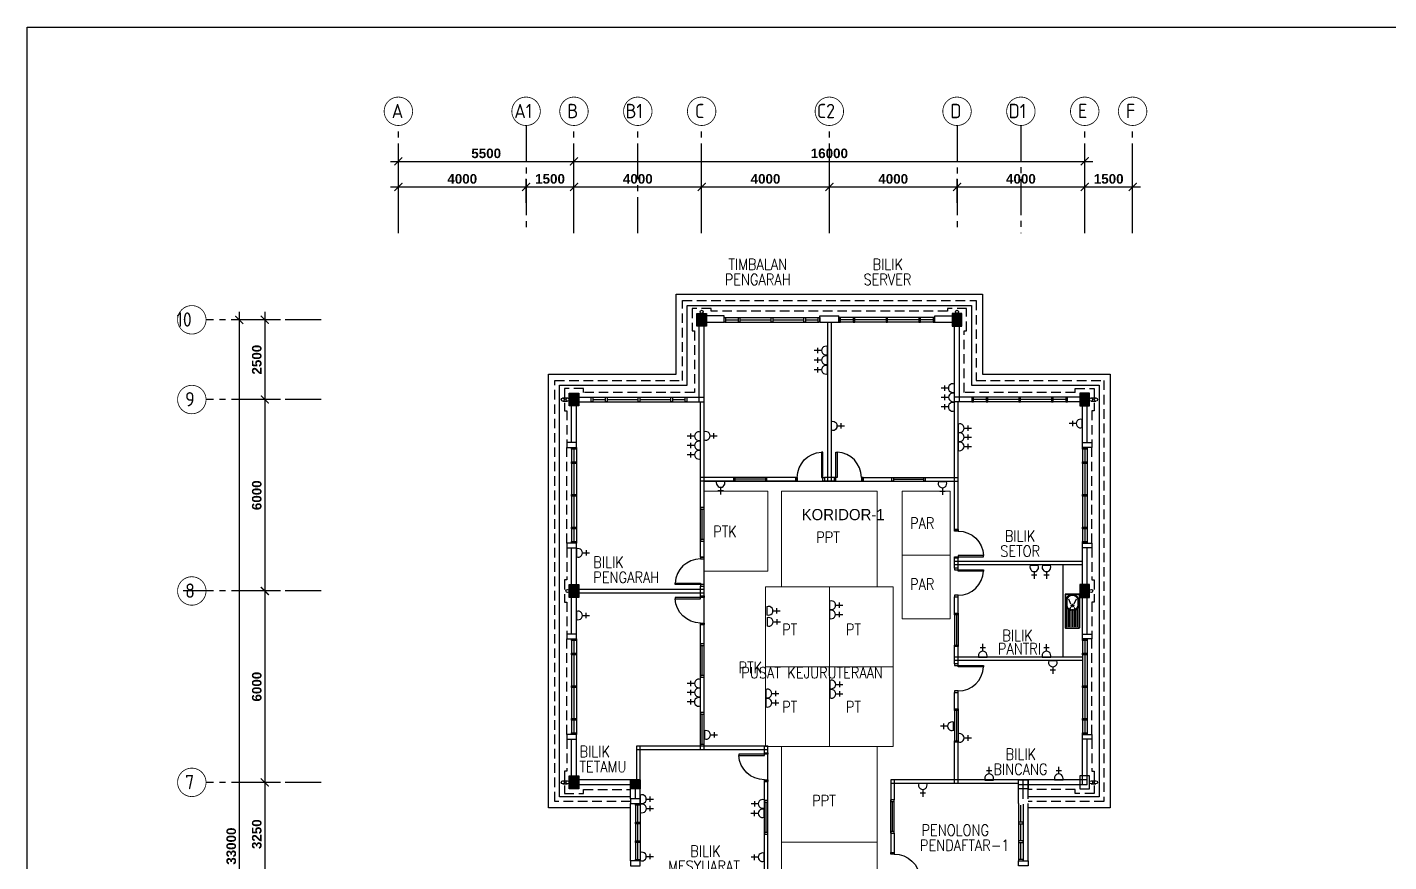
# Model space of a CAD drawing. Header units: inches. Extents: x -86408137 to 595769, y 1041006 to 3160331.
# Drawn here: x 118875 to 161526, y 1082643 to 1108805 of the extents above; entities that cross this region are included whole.
import ezdxf
from ezdxf.enums import TextEntityAlignment as Align

# ---------------------------------------------------------------- set-up
doc = ezdxf.new("R2010")
doc.units = ezdxf.units.IN
doc.header["$MEASUREMENT"] = 0
doc.linetypes.add('CENTER2', pattern=[1.125, 0.75, -0.125, 0.125, -0.125])
doc.linetypes.add('HIDDEN', pattern=[0.375, 0.25, -0.125])
for name, color, linetype, lineweight in [('1', 8, 'Continuous', 9), ('COLUMN', 8, 'Continuous', 30), ('t3', 8, 'Continuous', 25)]:
    doc.layers.add(name, color=color, linetype=linetype, lineweight=lineweight)
for name, color, linetype in [('DIM', 4, 'Continuous'), ('DOOR', 2, 'Continuous'), ('DOWNPIPE', 8, 'Continuous'), ('ELECT', 6, 'Continuous'), ('GRID', 8, 'CENTER2'), ('GRID-TEXT', 8, 'Continuous'), ('LW', 2, 'Continuous'), ('partition', 8, 'Continuous'), ('SAN', 8, 'Continuous'), ('SANITARY', 8, 'Continuous'), ('t.block', 4, 'Continuous'), ('ventilation', 4, 'Continuous'), ('WALL', 1, 'Continuous'), ('WIN', 9, 'Continuous')]:
    doc.layers.add(name, color=color, linetype=linetype)
doc.styles.add('LAILA', font='romans.shx', dxfattribs={"width": 0.85, "height": 350})
doc.styles.add('STYLE1', font='ISOCP.SHX')
doc.styles.add('style2', font='sanssb__.ttf', dxfattribs={"height": 1200})

# ---------------------------------------------------------------- blocks, each defined once
blk = doc.blocks.new('_ARCHTICK')
at = {"color": 0, "linetype": 'ByBlock', "const_width": 0.15}
blk.add_lwpolyline([(-0.5, -0.5), (0.5, 0.5)], dxfattribs=at)
blk = doc.blocks.new('dr16')
at = {"layer": 'DOOR', "color": 1}
blk.add_line((-2409712, -909071), (-2409602, -909071), dxfattribs=at)
for points in [[(-2409712, -909071), (-2409602, -909071), (-2409602, -909021), (-2409712, -909021)], [(-2410511, -909831), (-2409712, -909831), (-2409712, -909871), (-2410511, -909871)], [(-2409712, -909921), (-2409602, -909921), (-2409602, -909871), (-2409712, -909871)]]:
    blk.add_lwpolyline(points, close=True, dxfattribs=at)
at = {"layer": 'DOOR', "color": 9}
blk.add_arc((-2409712, -909871), 800, 90, 177.134, dxfattribs=at)
blk = doc.blocks.new('WIN')
at = {"layer": 'WIN', "color": 1}
for p, q in [((-2479668, -915155), (-2476718, -915155)), ((-2479643, -915230), (-2479243, -915230)), ((-2479193, -915230), (-2478218, -915230)), ((-2478168, -915230), (-2477193, -915230)), ((-2477143, -915230), (-2476743, -915230)), ((-2479668, -915305), (-2476718, -915305))]:
    blk.add_line(p, q, dxfattribs=at)
for points in [[(-2479693, -915305), (-2479643, -915305), (-2479643, -915155), (-2479693, -915155)], [(-2479243, -915305), (-2479193, -915305), (-2479193, -915155), (-2479243, -915155)], [(-2478218, -915305), (-2478168, -915305), (-2478168, -915155), (-2478218, -915155)], [(-2477193, -915305), (-2477143, -915305), (-2477143, -915155), (-2477193, -915155)], [(-2476743, -915305), (-2476693, -915305), (-2476693, -915155), (-2476743, -915155)]]:
    blk.add_lwpolyline(points, close=True, dxfattribs=at)
blk = doc.blocks.new('Kit-sink')
at = {"layer": 'SAN'}
for p, q in [((0, 0), (0, -427)), ((1052, 15), (15, 15)), ((1028, 2), (38, 2)), ((1067, -427), (1067, 0)), ((14, -24), (14, -404)), ((34, -168), (34, -260)), ((50, -184), (50, -244)), ((313, -266), (159, -331)), ((165, -100), (316, -174)), ((356, -18), (184, -18)), ((184, -410), (356, -410)), ((340, -34), (200, -34)), ((200, -394), (340, -394)), ((356, -18), (1024, -18)), ((356, -410), (1024, -410)), ((412, -263), (461, -307)), ((418, -171), (467, -137)), ((466, -66), (1024, -66)), ((466, -360), (1024, -360)), ((490, -184), (490, -244)), ((496, -116), (1024, -116)), ((496, -312), (1024, -312)), ((505, -164), (1024, -164)), ((505, -262), (1024, -262)), ((506, -168), (506, -260)), ((506, -214), (1024, -214)), ((1054, -404), (1054, -24)), ((15, -442), (1052, -442)), ((38, -428), (1028, -428))]:
    blk.add_line(p, q, dxfattribs=at)
for radius in [40, 23.9]:
    blk.add_circle((362, -214), radius, dxfattribs=at)
for centre, radius, start, end in [((15, 0), 15, 90, 180), ((38, -24), 25, 90, 180), ((1028, -24), 25, 0, 90), ((1052, 0), 15, 0, 90), ((38, -404), 25, 180, 270), ((184, -168), 150, 90, 180), ((184, -260), 150, 180, 270), ((200, -184), 150, 90, 180), ((200, -244), 150, 180, 270), ((340, -184), 150, 0, 90), ((340, -244), 150, 270, 0), ((356, -168), 150, 0, 90), ((356, -260), 150, 270, 0), ((1028, -404), 25, 270, 0), ((15, -427), 15, 180, 270), ((1052, -427), 15, 270, 0)]:
    blk.add_arc(centre, radius, start, end, dxfattribs=at)

msp = doc.modelspace()

# ---------------------------------------------------------------- hatches: boundary and pattern name
at = {"layer": 'COLUMN'}
msp.add_hatch(color=256, dxfattribs=at).paths.add_polyline_path([(137777, 1085208), (138077, 1085208), (138077, 1084933), (137777, 1084933)])

# ---------------------------------------------------------------- linework, layer by layer
at = {"layer": '1'}
for points in [[(142077, 1091758), (142077, 1094258), (140077, 1094258), (140077, 1091758)], [(142502, 1094258), (142502, 1091258), (145502, 1091258), (145502, 1094258)], [(146287, 1094258), (147787, 1094258), (147787, 1092258), (146287, 1092258)], [(147787, 1092258), (146287, 1092258), (146287, 1090258), (147787, 1090258)], [(144002, 1088758), (144002, 1091258), (142002, 1091258), (142002, 1088758)], [(146002, 1088758), (146002, 1091258), (144002, 1091258), (144002, 1088758)], [(144002, 1086258), (144002, 1088758), (142002, 1088758), (142002, 1086258)], [(146002, 1086258), (146002, 1088758), (144002, 1088758), (144002, 1086258)], [(142502, 1086258), (142502, 1083258), (145502, 1083258), (145502, 1086258)], [(142502, 1083258), (142502, 1080258), (145502, 1080258), (145502, 1083258)]]:
    msp.add_lwpolyline(points, close=True, dxfattribs=at)
at = {"layer": 'COLUMN'}
for points in [[(139852, 1099833), (140152, 1099833), (140152, 1099433), (139852, 1099433)], [(148152, 1099833), (147852, 1099833), (147852, 1099433), (148152, 1099433)], [(135852, 1097333), (136152, 1097333), (136152, 1096933), (135852, 1096933)], [(152152, 1097333), (151852, 1097333), (151852, 1096933), (152152, 1096933)], [(135852, 1091333), (136152, 1091333), (136152, 1090933), (135852, 1090933)], [(152152, 1091333), (151852, 1091333), (151852, 1090933), (152152, 1090933)], [(135852, 1085333), (136152, 1085333), (136152, 1084933), (135852, 1084933)], [(137777, 1085208), (138077, 1085208), (138077, 1084933), (137777, 1084933)], [(149927, 1085208), (150227, 1085208), (150227, 1084933), (149927, 1084933)], [(152152, 1085333), (151852, 1085333), (151852, 1084933), (152152, 1084933)]]:
    msp.add_lwpolyline(points, close=True, dxfattribs=at)
for points in [[(139852, 1099833), (140152, 1099833), (139852, 1099433), (140152, 1099433)], [(148152, 1099833), (147852, 1099833), (148152, 1099433), (147852, 1099433)], [(135852, 1097333), (136152, 1097333), (135852, 1096933), (136152, 1096933)], [(152152, 1097333), (151852, 1097333), (152152, 1096933), (151852, 1096933)], [(135852, 1091333), (136152, 1091333), (135852, 1090933), (136152, 1090933)], [(152152, 1091333), (151852, 1091333), (152152, 1090933), (151852, 1090933)], [(135852, 1085333), (136152, 1085333), (135852, 1084933), (136152, 1084933)]]:
    msp.add_solid(points, dxfattribs=at)
at = {"layer": 'DIM'}
for p, q in [((130502, 1104104), (130502, 1104849)), ((136002, 1104104), (136002, 1104849)), ((136002, 1104104), (136002, 1104849)), ((152002, 1104104), (152002, 1104849)), ((130252, 1104599), (136252, 1104599)), ((135752, 1104599), (152252, 1104599)), ((130252, 1103799), (134752, 1103799)), ((130502, 1103304), (130502, 1104049)), ((134252, 1103799), (136252, 1103799)), ((134502, 1103304), (134502, 1104049)), ((134502, 1103304), (134502, 1104049)), ((135752, 1103799), (140252, 1103799)), ((136002, 1103304), (136002, 1104049)), ((136002, 1103304), (136002, 1104049)), ((139752, 1103799), (144252, 1103799)), ((140002, 1103304), (140002, 1104049)), ((140002, 1103304), (140002, 1104049)), ((143752, 1103799), (148252, 1103799)), ((144002, 1103304), (144002, 1104049)), ((144002, 1103304), (144002, 1104049)), ((147752, 1103799), (152252, 1103799)), ((148002, 1103304), (148002, 1104049)), ((148002, 1103304), (148002, 1104049)), ((151752, 1103799), (153752, 1103799)), ((152002, 1103304), (152002, 1104049)), ((152002, 1103304), (152002, 1104049)), ((153502, 1103304), (153502, 1104049)), ((126012, 1099633), (125267, 1099633)), ((125517, 1099883), (125517, 1066383)), ((126812, 1099633), (126067, 1099633)), ((126317, 1099883), (126317, 1096883)), ((126812, 1097133), (126067, 1097133)), ((126812, 1097133), (126067, 1097133)), ((126317, 1097383), (126317, 1090883)), ((126812, 1091133), (126067, 1091133)), ((126812, 1091133), (126067, 1091133)), ((126317, 1091383), (126317, 1084883)), ((126812, 1085133), (126067, 1085133)), ((126812, 1085133), (126067, 1085133)), ((126317, 1085383), (126317, 1081633))]:
    msp.add_line(p, q, dxfattribs=at)
at = {"layer": 'DOWNPIPE'}
for p, q in [((135652, 1097183), (135802, 1097183)), ((135652, 1097083), (135802, 1097083)), ((152202, 1097183), (152352, 1097183)), ((152202, 1097083), (152352, 1097083)), ((135652, 1085183), (135802, 1085183)), ((135652, 1085083), (135802, 1085083)), ((152202, 1085183), (152352, 1085183)), ((152202, 1085083), (152352, 1085083))]:
    msp.add_line(p, q, dxfattribs=at)
for centre in [(140002, 1099883), (148002, 1099883), (135652, 1097133), (135802, 1097133), (152202, 1097133), (152352, 1097133), (135802, 1091133), (152202, 1091133), (135652, 1085133), (135802, 1085133), (152202, 1085133), (152352, 1085133)]:
    msp.add_circle(centre, 50, dxfattribs=at)
at = {"layer": 'ELECT', "color": 6}
for p, q in [((143642, 1098585), (143642, 1098754)), ((143945, 1098533), (143945, 1098806)), ((143755, 1098669), (143530, 1098669)), ((143755, 1098364), (143530, 1098364)), ((143643, 1098280), (143643, 1098448)), ((143945, 1098228), (143945, 1098500)), ((143755, 1098067), (143530, 1098067)), ((143643, 1097983), (143643, 1098152)), ((143945, 1097931), (143945, 1098204)), ((147730, 1097493), (147505, 1097493)), ((147618, 1097409), (147618, 1097577)), ((147920, 1097357), (147920, 1097629)), ((147733, 1097202), (147508, 1097202)), ((147618, 1096820), (147618, 1096989)), ((147620, 1097118), (147620, 1097287)), ((147920, 1096768), (147920, 1097041)), ((147923, 1097066), (147923, 1097339)), ((147730, 1096904), (147505, 1096904)), ((139967, 1095851), (139967, 1096123)), ((140074, 1096130), (140074, 1095857)), ((144060, 1096442), (144060, 1096169)), ((144250, 1096305), (144475, 1096305)), ((144363, 1096390), (144363, 1096221)), ((148037, 1096373), (148037, 1096101)), ((148227, 1096237), (148452, 1096237)), ((148339, 1096321), (148339, 1096153)), ((151736, 1096381), (151511, 1096381)), ((151624, 1096297), (151624, 1096466)), ((151926, 1096245), (151926, 1096518)), ((139777, 1095987), (139552, 1095987)), ((139665, 1095903), (139665, 1096071)), ((139665, 1095607), (139665, 1095776)), ((139967, 1095555), (139967, 1095828)), ((140264, 1095993), (140489, 1095993)), ((140377, 1096078), (140377, 1095909)), ((148036, 1096091), (148036, 1095819)), ((148036, 1095802), (148036, 1095530)), ((148225, 1095955), (148450, 1095955)), ((148338, 1096039), (148338, 1095871)), ((148338, 1095750), (148338, 1095582)), ((139776, 1095402), (139551, 1095402)), ((139777, 1095691), (139552, 1095691)), ((139664, 1095317), (139664, 1095486)), ((139966, 1095265), (139966, 1095538)), ((148226, 1095666), (148451, 1095666)), ((140733, 1094572), (140461, 1094572)), ((147682, 1094557), (147409, 1094557)), ((140681, 1094270), (140513, 1094270)), ((140597, 1094382), (140597, 1094157)), ((147630, 1094255), (147461, 1094255)), ((147545, 1094368), (147545, 1094143)), ((136078, 1092462), (136078, 1092189)), ((136267, 1092326), (136492, 1092326)), ((136380, 1092410), (136380, 1092241)), ((150558, 1091929), (150286, 1091929)), ((150940, 1091929), (150667, 1091929)), ((150506, 1091627), (150338, 1091627)), ((150422, 1091739), (150422, 1091514)), ((150888, 1091627), (150719, 1091627)), ((150803, 1091739), (150803, 1091514)), ((142045, 1090649), (142045, 1090376)), ((142348, 1090597), (142348, 1090428)), ((144010, 1090822), (144010, 1090549)), ((144200, 1090686), (144425, 1090686)), ((144312, 1090770), (144312, 1090601)), ((136076, 1090502), (136076, 1090229)), ((136266, 1090366), (136491, 1090366)), ((136378, 1090450), (136378, 1090281)), ((142053, 1090299), (142053, 1090026)), ((142235, 1090512), (142460, 1090512)), ((142242, 1090163), (142467, 1090163)), ((142355, 1090247), (142355, 1090078)), ((144005, 1090533), (144005, 1090261)), ((144195, 1090397), (144420, 1090397)), ((144307, 1090481), (144307, 1090313)), ((148724, 1089360), (148892, 1089360)), ((148808, 1089248), (148808, 1089473)), ((150718, 1089358), (150887, 1089358)), ((150802, 1089245), (150802, 1089470)), ((148672, 1089058), (148944, 1089058)), ((150666, 1089056), (150939, 1089056)), ((151140, 1088947), (150867, 1088947)), ((151088, 1088645), (150919, 1088645)), ((151003, 1088758), (151003, 1088533)), ((139778, 1088234), (139553, 1088234)), ((139665, 1088150), (139665, 1088319)), ((139665, 1087869), (139665, 1088038)), ((139968, 1088098), (139968, 1088371)), ((139968, 1087817), (139968, 1088090)), ((142008, 1088055), (142008, 1087782)), ((144012, 1088342), (144012, 1088069)), ((144012, 1088041), (144012, 1087768)), ((144202, 1088205), (144427, 1088205)), ((144315, 1088290), (144315, 1088121)), ((139775, 1087656), (139550, 1087656)), ((139778, 1087953), (139553, 1087953)), ((139662, 1087572), (139662, 1087741)), ((139965, 1087520), (139965, 1087793)), ((142009, 1087767), (142009, 1087494)), ((142198, 1087918), (142423, 1087918)), ((142199, 1087630), (142424, 1087630)), ((142311, 1088003), (142311, 1087834)), ((142312, 1087715), (142312, 1087546)), ((144202, 1087905), (144427, 1087905)), ((144315, 1087989), (144315, 1087820)), ((140087, 1086756), (140087, 1086483)), ((147705, 1086890), (147480, 1086890)), ((147592, 1086805), (147592, 1086974)), ((147895, 1086753), (147895, 1087026)), ((140277, 1086620), (140502, 1086620)), ((140390, 1086704), (140390, 1086535)), ((148037, 1086660), (148037, 1086388)), ((148226, 1086524), (148451, 1086524)), ((148339, 1086608), (148339, 1086440)), ((148924, 1085509), (149093, 1085509)), ((149008, 1085396), (149008, 1085621)), ((151102, 1085510), (151271, 1085510)), ((151186, 1085397), (151186, 1085622)), ((147065, 1085097), (146792, 1085097)), ((148872, 1085207), (149145, 1085207)), ((151050, 1085208), (151323, 1085208)), ((138077, 1084743), (138077, 1084470)), ((138077, 1084743), (138077, 1084470)), ((138266, 1084606), (138491, 1084606)), ((138266, 1084606), (138491, 1084606)), ((138379, 1084691), (138379, 1084522)), ((138379, 1084691), (138379, 1084522)), ((147013, 1084795), (146844, 1084795)), ((146929, 1084908), (146929, 1084683)), ((138080, 1084452), (138080, 1084179)), ((138270, 1084316), (138495, 1084316)), ((138382, 1084400), (138382, 1084231)), ((141776, 1084457), (141551, 1084457)), ((141658, 1084078), (141658, 1084247)), ((141663, 1084373), (141663, 1084541)), ((141961, 1084026), (141961, 1084299)), ((141966, 1084321), (141966, 1084593)), ((141771, 1084162), (141546, 1084162)), ((138077, 1082943), (138077, 1082670)), ((141964, 1082647), (141964, 1082920)), ((138266, 1082806), (138491, 1082806)), ((138379, 1082891), (138379, 1082722)), ((141775, 1082784), (141550, 1082784)), ((141662, 1082699), (141662, 1082868))]:
    msp.add_line(p, q, dxfattribs=at)
for centre, start, end in [((143891, 1098669), 66.9763, 293.0237), ((143892, 1098364), 66.9763, 293.0237), ((143892, 1098067), 66.9763, 293.0237), ((147867, 1097493), 66.9763, 293.0237), ((147867, 1096904), 66.9763, 293.0237), ((147869, 1097202), 66.9763, 293.0237), ((139914, 1095987), 66.9763, 293.0237), ((140128, 1095993), 246.9763, 113.0237), ((144114, 1096305), 246.9763, 113.0237), ((148090, 1096237), 246.9763, 113.0237), ((151873, 1096381), 66.9763, 293.0237), ((139914, 1095691), 66.9763, 293.0237), ((148089, 1095955), 246.9763, 113.0237), ((148089, 1095666), 246.9763, 113.0237), ((139913, 1095402), 66.9763, 293.0237), ((140597, 1094519), 156.9763, 23.0237), ((147545, 1094504), 156.9763, 23.0237), ((136131, 1092326), 246.9763, 113.0237), ((150422, 1091876), 156.9763, 23.0237), ((150803, 1091876), 156.9763, 23.0237), ((142099, 1090512), 246.9763, 113.0237), ((144063, 1090686), 246.9763, 113.0237), ((136129, 1090366), 246.9763, 113.0237), ((142106, 1090163), 246.9763, 113.0237), ((144058, 1090397), 246.9763, 113.0237), ((148808, 1089111), 336.9763, 203.0237), ((150802, 1089109), 336.9763, 203.0237), ((151003, 1088894), 156.9763, 23.0237), ((139914, 1088234), 66.9763, 293.0237), ((139914, 1087953), 66.9763, 293.0237), ((142062, 1087918), 246.9763, 113.0237), ((144066, 1088205), 246.9763, 113.0237), ((144066, 1087905), 246.9763, 113.0237), ((139911, 1087656), 66.9763, 293.0237), ((142063, 1087630), 246.9763, 113.0237), ((140141, 1086620), 246.9763, 113.0237), ((147841, 1086890), 66.9763, 293.0237), ((148090, 1086524), 246.9763, 113.0237), ((146929, 1085044), 156.9763, 23.0237), ((149008, 1085260), 336.9763, 203.0237), ((151186, 1085261), 336.9763, 203.0237), ((138130, 1084606), 246.9763, 113.0237), ((138130, 1084606), 246.9763, 113.0237), ((138133, 1084316), 246.9763, 113.0237), ((141907, 1084162), 66.9763, 293.0237), ((141912, 1084457), 66.9763, 293.0237), ((138130, 1082806), 246.9763, 113.0237), ((141911, 1082784), 66.9763, 293.0237)]:
    msp.add_arc(centre, 136, start, end, dxfattribs=at)
at = {"layer": 'GRID', "ltscale": 1500}
for p, q in [((130502, 1102352), (130502, 1105724)), ((134502, 1105724), (134502, 1102352)), ((136002, 1102352), (136002, 1105724)), ((138002, 1102352), (138002, 1105661)), ((140002, 1102352), (140002, 1105724)), ((144002, 1102352), (144002, 1105724)), ((148002, 1105724), (148002, 1102352)), ((150002, 1105730), (150002, 1102352)), ((152002, 1102352), (152002, 1105724)), ((153502, 1102352), (153502, 1105724)), ((128085, 1099633), (124476, 1099633)), ((128085, 1097133), (124476, 1097133)), ((128085, 1091133), (123762, 1091133)), ((128085, 1085133), (124476, 1085133))]:
    msp.add_line(p, q, dxfattribs=at)
at = {"layer": 'GRID-TEXT', "const_width": 24.7}
for points in [[(130947, 1106169, 1), (130056, 1106169, 0.414214), (130502, 1105724, 0.414214), (130947, 1106169, 1)], [(134947, 1106169, 1), (134056, 1106169, 0.414214), (134502, 1105724, 0.414214), (134947, 1106169, 1)], [(136447, 1106169, 1), (135556, 1106169, 0.414214), (136002, 1105724, 0.414214), (136447, 1106169, 1)], [(138447, 1106169, 1), (137556, 1106169, 0.414214), (138002, 1105724, 0.414214), (138447, 1106169, 1)], [(140447, 1106169, 1), (139556, 1106169, 0.414214), (140002, 1105724, 0.414214), (140447, 1106169, 1)], [(144447, 1106169, 1), (143556, 1106169, 0.414214), (144002, 1105724, 0.414214), (144447, 1106169, 1)], [(148447, 1106169, 1), (147556, 1106169, 0.414214), (148002, 1105724, 0.414214), (148447, 1106169, 1)], [(150447, 1106169, 1), (149556, 1106169, 0.414214), (150002, 1105724, 0.414214), (150447, 1106169, 1)], [(152447, 1106169, 1), (151556, 1106169, 0.414214), (152002, 1105724, 0.414214), (152447, 1106169, 1)], [(153947, 1106169, 1), (153056, 1106169, 0.414214), (153502, 1105724, 0.414214), (153947, 1106169, 1)], [(124476, 1099633, 1), (123585, 1099633, 0.414214), (124031, 1099187, 0.414214), (124476, 1099633, 1)], [(124476, 1097133, 1), (123585, 1097133, 0.414214), (124031, 1096687, 0.414214), (124476, 1097133, 1)], [(124476, 1091133, 1), (123585, 1091133, 0.414214), (124031, 1090687, 0.414214), (124476, 1091133, 1)], [(124476, 1085133, 1), (123585, 1085133, 0.414214), (124031, 1084687, 0.414214), (124476, 1085133, 1)]]:
    msp.add_lwpolyline(points, format="xyb", dxfattribs=at)
at = {"layer": 'LW'}
for p, q in [((139202, 1097933), (139202, 1100433)), ((139202, 1100433), (148802, 1100433)), ((148802, 1100433), (148802, 1097933)), ((139552, 1097583), (139552, 1100083)), ((139552, 1100083), (148452, 1100083)), ((148452, 1100083), (148452, 1097583)), ((147302, 1099558), (147302, 1099758)), ((135202, 1084333), (135202, 1097933)), ((135202, 1097933), (139202, 1097933)), ((148802, 1097933), (152802, 1097933)), ((152802, 1097933), (152802, 1084333)), ((135552, 1084683), (135552, 1097583)), ((135552, 1097583), (139552, 1097583)), ((148452, 1097583), (152452, 1097583)), ((152452, 1097583), (152452, 1084683)), ((151327, 1089058), (151327, 1091948)), ((137777, 1084683), (135552, 1084683)), ((137777, 1084620), (137777, 1084908)), ((150227, 1084620), (150227, 1084908)), ((152452, 1084683), (150227, 1084683)), ((137777, 1084333), (135202, 1084333)), ((137777, 1082670), (137777, 1084470)), ((150227, 1082670), (150227, 1084470)), ((152802, 1084333), (150227, 1084333))]:
    msp.add_line(p, q, dxfattribs=at)
at = {"layer": 'LW', "linetype": 'HIDDEN', "ltscale": 1200}
for p, q in [((139402, 1097733), (139402, 1100233)), ((139402, 1100233), (148602, 1100233)), ((148602, 1100233), (148602, 1097733)), ((135402, 1084533), (135402, 1097733)), ((135402, 1097733), (139402, 1097733)), ((148602, 1097733), (152602, 1097733)), ((152602, 1097733), (152602, 1084533)), ((135777, 1092633), (135777, 1095633)), ((152227, 1092633), (152227, 1095633)), ((135777, 1086633), (135777, 1089633)), ((152227, 1086633), (152227, 1089633)), ((137777, 1084533), (135402, 1084533)), ((152602, 1084533), (150227, 1084533))]:
    msp.add_line(p, q, dxfattribs=at)
for points in [[(151702, 1097358), (148227, 1097358), (148227, 1099283), (148302, 1099283), (148302, 1099983), (147702, 1099983), (147702, 1099908), (140302, 1099908), (140302, 1099983), (139702, 1099983), (139702, 1099283), (139777, 1099283), (139777, 1097358), (136302, 1097358)], [(136302, 1097358), (136302, 1097483), (135702, 1097483), (135702, 1096783), (135777, 1096783), (135777, 1095783)], [(151702, 1097358), (151702, 1097483), (152302, 1097483), (152302, 1096783), (152227, 1096783), (152227, 1095783)], [(135777, 1092483), (135777, 1091483), (135702, 1091483), (135702, 1090783), (135777, 1090783), (135777, 1089783)], [(152227, 1092483), (152227, 1091483), (152302, 1091483), (152302, 1090783), (152227, 1090783), (152227, 1089783)], [(135777, 1086483), (135777, 1085483), (135702, 1085483), (135702, 1084783), (136302, 1084783), (136302, 1084908), (137777, 1084908)], [(152227, 1086483), (152227, 1085483), (152302, 1085483), (152302, 1084783), (151702, 1084783), (151702, 1084908), (150227, 1084908)]]:
    msp.add_lwpolyline(points, dxfattribs=at)
at = {"layer": 'LW'}
msp.add_lwpolyline([(151999, 1097183), (152002, 1097183)], dxfattribs=at)
at = {"layer": 'partition'}
for p, q in [((143947, 1099558), (143947, 1094578)), ((144057, 1099558), (144057, 1094578)), ((139967, 1093748), (139967, 1097058)), ((140077, 1093748), (140077, 1097058)), ((147927, 1093058), (147927, 1097058)), ((148037, 1093058), (148037, 1097058)), ((140997, 1094688), (139967, 1094688)), ((140077, 1094578), (139967, 1094578)), ((140997, 1094578), (139967, 1094578)), ((142947, 1094688), (142047, 1094688)), ((142947, 1094578), (142047, 1094578)), ((142947, 1094688), (142947, 1094578)), ((143847, 1094688), (143847, 1094578)), ((144157, 1094688), (143847, 1094688)), ((144157, 1094578), (143847, 1094578)), ((145057, 1094688), (145057, 1094578)), ((145057, 1094688), (145957, 1094688)), ((145057, 1094578), (145957, 1094578)), ((147007, 1094688), (148037, 1094688)), ((147007, 1094578), (148037, 1094578)), ((140077, 1093748), (139967, 1093748)), ((148037, 1093058), (147927, 1093058)), ((139967, 1092698), (140077, 1092698)), ((139967, 1092188), (139967, 1092698)), ((140077, 1092188), (140077, 1092698)), ((139967, 1092188), (140077, 1092188)), ((148037, 1092158), (147927, 1092158)), ((147927, 1091848), (147927, 1092158)), ((151927, 1092058), (147927, 1092058)), ((151927, 1091948), (147927, 1091948)), ((148037, 1091848), (148037, 1092158)), ((136152, 1091188), (140077, 1091188)), ((136152, 1091078), (140077, 1091078)), ((139967, 1091288), (140077, 1091288)), ((139967, 1090978), (139967, 1091288)), ((140077, 1090978), (140077, 1091288)), ((139967, 1090978), (140077, 1090978)), ((147927, 1090438), (147927, 1090948)), ((148037, 1090438), (148037, 1090948)), ((147927, 1090438), (148037, 1090438)), ((139967, 1090078), (140077, 1090078)), ((139967, 1089478), (139967, 1090078)), ((140077, 1089478), (140077, 1090078)), ((140077, 1089478), (139967, 1089478)), ((147927, 1088848), (147927, 1089388)), ((148037, 1089388), (147927, 1089388)), ((148037, 1088848), (148037, 1089388)), ((151927, 1089058), (147927, 1089058)), ((151927, 1088948), (147927, 1088948)), ((139967, 1087323), (139967, 1088428)), ((139967, 1088428), (140077, 1088428)), ((140077, 1087323), (140077, 1088428)), ((147927, 1087438), (147927, 1087948)), ((148037, 1087438), (148037, 1087948)), ((140077, 1087323), (139967, 1087323)), ((147927, 1087438), (148037, 1087438)), ((147927, 1085098), (147927, 1086388)), ((148037, 1086388), (147927, 1086388)), ((148037, 1085098), (148037, 1086388)), ((137967, 1085208), (137967, 1086273)), ((137967, 1086273), (142077, 1086273)), ((137967, 1086163), (142077, 1086163)), ((138077, 1085208), (138077, 1086273)), ((139967, 1086273), (140077, 1086273)), ((139967, 1086163), (139967, 1086273)), ((140077, 1086163), (140077, 1086273)), ((141967, 1086063), (141967, 1086273)), ((141967, 1086063), (142077, 1086063)), ((142077, 1086063), (142077, 1086273)), ((141967, 1085163), (142077, 1085163)), ((141967, 1084563), (141967, 1085163)), ((142077, 1084563), (142077, 1085163)), ((149927, 1085208), (145927, 1085208)), ((145927, 1085208), (145927, 1084588)), ((149927, 1085098), (145927, 1085098)), ((146037, 1085208), (146037, 1084588)), ((142077, 1084563), (141967, 1084563)), ((146037, 1084588), (145927, 1084588)), ((141967, 1083513), (142077, 1083513)), ((141967, 1081358), (141967, 1083513)), ((142077, 1081358), (142077, 1083513)), ((145927, 1083538), (146037, 1083538)), ((145927, 1083538), (145927, 1082938)), ((146037, 1083538), (146037, 1082938))]:
    msp.add_line(p, q, dxfattribs=at)
at = {"layer": 't.block', "color": 7, "ltscale": 0.5}
msp.add_lwpolyline([(213730, 1043942), (118875, 1043942), (118875, 1108805), (213730, 1108805)], close=True, dxfattribs=at)
at = {"layer": 'ventilation'}
msp.add_lwpolyline([(138429, 1075201), (138429, 1075708), (142077, 1075708), (142077, 1086258), (140077, 1086273), (140077, 1094578), (147927, 1094578), (147927, 1097616)], dxfattribs=at)
at = {"layer": 'WALL'}
for p, q in [((139927, 1097058), (139927, 1099708)), ((139927, 1099558), (140702, 1099558)), ((140077, 1097058), (140077, 1099708)), ((140702, 1099758), (140152, 1099758)), ((140702, 1099558), (140702, 1099758)), ((143702, 1099558), (143702, 1099758)), ((143702, 1099758), (144302, 1099758)), ((143702, 1099558), (144302, 1099558)), ((144302, 1099558), (144302, 1099758)), ((147302, 1099758), (147852, 1099758)), ((147302, 1099558), (148077, 1099558)), ((147927, 1097058), (147927, 1099708)), ((148077, 1097058), (148077, 1099708)), ((136152, 1097208), (136589, 1097208)), ((136152, 1097058), (136589, 1097058)), ((139489, 1097208), (140077, 1097208)), ((139489, 1097058), (140077, 1097058)), ((148514, 1097208), (147927, 1097208)), ((148514, 1097058), (147927, 1097058)), ((151852, 1097208), (151414, 1097208)), ((151852, 1097058), (151414, 1097058)), ((135927, 1095783), (135927, 1096933)), ((136077, 1095633), (136077, 1096933)), ((151927, 1095633), (151927, 1096933)), ((152077, 1095783), (152077, 1096933)), ((135927, 1089783), (135927, 1092483)), ((136077, 1089633), (136077, 1092633)), ((151927, 1089633), (151927, 1092633)), ((152077, 1089783), (152077, 1092483)), ((135927, 1085058), (135927, 1086483)), ((136077, 1085058), (136077, 1086633)), ((151927, 1085058), (151927, 1086633)), ((152077, 1085058), (152077, 1086483)), ((138077, 1085208), (135927, 1085208)), ((137777, 1085058), (135927, 1085058)), ((138077, 1084470), (138077, 1085208)), ((149927, 1084470), (149927, 1085208)), ((152077, 1085208), (149927, 1085208)), ((152077, 1085058), (149927, 1085058)), ((150077, 1084620), (150077, 1085208)), ((137927, 1084620), (137927, 1084933))]:
    msp.add_line(p, q, dxfattribs=at)
for points in [[(136077, 1095633), (136077, 1095783), (135777, 1095783), (135777, 1095633)], [(151927, 1095633), (151927, 1095783), (152227, 1095783), (152227, 1095633)], [(136077, 1092483), (136077, 1092633), (135777, 1092633), (135777, 1092483)], [(151927, 1092483), (151927, 1092633), (152227, 1092633), (152227, 1092483)], [(136077, 1089633), (136077, 1089783), (135777, 1089783), (135777, 1089633)], [(151927, 1089633), (151927, 1089783), (152227, 1089783), (152227, 1089633)], [(136077, 1086483), (136077, 1086633), (135777, 1086633), (135777, 1086483)], [(151927, 1086483), (151927, 1086633), (152227, 1086633), (152227, 1086483)], [(138077, 1084470), (138077, 1084620), (137777, 1084620), (137777, 1084470)], [(138077, 1082520), (138077, 1082670), (137777, 1082670), (137777, 1082520)], [(149927, 1082520), (149927, 1082670), (150227, 1082670), (150227, 1082520)]]:
    msp.add_lwpolyline(points, close=True, dxfattribs=at)
at = {"layer": 'WIN'}
for p, q in [((142047, 1094688), (140997, 1094688)), ((142047, 1094578), (140997, 1094578)), ((141997, 1094633), (141047, 1094633)), ((145957, 1094688), (147007, 1094688)), ((145957, 1094578), (147007, 1094578)), ((146007, 1094633), (146957, 1094633)), ((139967, 1092698), (139967, 1093748)), ((140022, 1092748), (140022, 1093698)), ((140077, 1092698), (140077, 1093748)), ((147927, 1090438), (147927, 1089388)), ((147982, 1090388), (147982, 1089438)), ((148037, 1090438), (148037, 1089388)), ((139967, 1088428), (139967, 1089478)), ((140022, 1088478), (140022, 1089428)), ((140077, 1088428), (140077, 1089478)), ((139967, 1086273), (139967, 1087323)), ((140022, 1086323), (140022, 1087273)), ((140077, 1086273), (140077, 1087323)), ((147927, 1087438), (147927, 1086388)), ((147982, 1087388), (147982, 1086438)), ((148037, 1087438), (148037, 1086388)), ((138077, 1084933), (138077, 1085208)), ((150227, 1084933), (150227, 1085208)), ((137927, 1084445), (137927, 1082695)), ((138002, 1083887), (138002, 1084420)), ((138077, 1084470), (138077, 1082670)), ((141967, 1083513), (141967, 1084563)), ((142022, 1083563), (142022, 1084513)), ((142077, 1083513), (142077, 1084563)), ((145927, 1083538), (145927, 1084588)), ((145982, 1083588), (145982, 1084538)), ((146037, 1083538), (146037, 1084588)), ((149927, 1084470), (149927, 1082670)), ((150002, 1083887), (150002, 1084420)), ((150077, 1084445), (150077, 1082695)), ((138002, 1083303), (138002, 1083837)), ((150002, 1083303), (150002, 1083837)), ((138002, 1082720), (138002, 1083253)), ((150002, 1082720), (150002, 1083253))]:
    msp.add_line(p, q, dxfattribs=at)
for points in [[(140997, 1094688), (140997, 1094578), (141047, 1094578), (141047, 1094688)], [(141997, 1094688), (141997, 1094578), (142047, 1094578), (142047, 1094688)], [(146007, 1094688), (146007, 1094578), (145957, 1094578), (145957, 1094688)], [(147007, 1094688), (147007, 1094578), (146957, 1094578), (146957, 1094688)], [(140077, 1093748), (139967, 1093748), (139967, 1093698), (140077, 1093698)], [(140077, 1092748), (139967, 1092748), (139967, 1092698), (140077, 1092698)], [(148037, 1090388), (147927, 1090388), (147927, 1090438), (148037, 1090438)], [(140077, 1089478), (139967, 1089478), (139967, 1089428), (140077, 1089428)], [(148037, 1089388), (147927, 1089388), (147927, 1089438), (148037, 1089438)], [(140077, 1088478), (139967, 1088478), (139967, 1088428), (140077, 1088428)], [(140077, 1087323), (139967, 1087323), (139967, 1087273), (140077, 1087273)], [(148037, 1087388), (147927, 1087388), (147927, 1087438), (148037, 1087438)], [(140077, 1086323), (139967, 1086323), (139967, 1086273), (140077, 1086273)], [(148037, 1086388), (147927, 1086388), (147927, 1086438), (148037, 1086438)], [(137927, 1084420), (137927, 1084470), (138077, 1084470), (138077, 1084420)], [(142077, 1084563), (141967, 1084563), (141967, 1084513), (142077, 1084513)], [(146037, 1084588), (145927, 1084588), (145927, 1084538), (146037, 1084538)], [(137927, 1083837), (137927, 1083887), (138077, 1083887), (138077, 1083837)], [(150077, 1083837), (150077, 1083887), (149927, 1083887), (149927, 1083837)], [(142077, 1083563), (141967, 1083563), (141967, 1083513), (142077, 1083513)], [(146037, 1083588), (145927, 1083588), (145927, 1083538), (146037, 1083538)], [(137927, 1083253), (137927, 1083303), (138077, 1083303), (138077, 1083253)], [(150077, 1083253), (150077, 1083303), (149927, 1083303), (149927, 1083253)], [(137927, 1082670), (137927, 1082720), (138077, 1082720), (138077, 1082670)], [(150077, 1082670), (150077, 1082720), (149927, 1082720), (149927, 1082670)]]:
    msp.add_lwpolyline(points, close=True, dxfattribs=at)

# ---------------------------------------------------------------- block references
at = {"layer": 'DIM', "xscale": 250, "yscale": 250, "zscale": 250}
for p, rotation in [((130502, 1104599), 180), ((136002, 1104599), 180), ((130502, 1103799), 180), ((134502, 1103799), 180), ((136002, 1103799), 180), ((140002, 1103799), 180), ((144002, 1103799), 180), ((148002, 1103799), 180), ((152002, 1103799), 180), ((125517, 1099633), 90), ((126317, 1099633), 90), ((126317, 1097133), 90), ((126317, 1097133), 270), ((126317, 1091133), 270), ((126317, 1091133), 90), ((126317, 1085133), 270), ((126317, 1085133), 90)]:
    msp.add_blockref('_ARCHTICK', p, dxfattribs=dict(at, rotation=rotation))
for p in [(136002, 1104599), (152002, 1104599), (134502, 1103799), (136002, 1103799), (140002, 1103799), (144002, 1103799), (148002, 1103799), (152002, 1103799), (153502, 1103799)]:
    msp.add_blockref('_ARCHTICK', p, dxfattribs=at)
at = {"layer": 'DOOR', "xscale": -1}
for p, rotation in [((-766074, -1315025), 90), ((2549679, 181057), 180), ((2551679, 176142), 180)]:
    msp.add_blockref('dr16', p, dxfattribs=dict(at, rotation=rotation))
at = {"layer": 'DOOR'}
for p, rotation in [((1054077, -1315025), 270), ((-2261676, 181927), 180), ((-2261676, 178927), 180)]:
    msp.add_blockref('dr16', p, dxfattribs=dict(at, rotation=rotation))
at = {"layer": 'DOOR', "xscale": -1}
for p in [(-2261676, 2002078), (-2263676, 1991958)]:
    msp.add_blockref('dr16', p, dxfattribs=at)
at = {"layer": 'DOOR'}
msp.add_blockref('dr16', (2549679, 2001208), dxfattribs=at)
at = {"layer": 'SANITARY', "rotation": 270}
msp.add_blockref('Kit-sink', (151831, 1091036), dxfattribs=at)
at = {"layer": 'WIN', "xscale": -1}
for p, rotation in [((2620395, 184403), 180), ((2616232, 181903), 180), ((-779228, -1384061), 90), ((-763228, -1384061), 90), ((-779228, -1390061), 90), ((-763228, -1390061), 90)]:
    msp.add_blockref('WIN', p, dxfattribs=dict(at, rotation=rotation))
at = {"layer": 'WIN', "rotation": 180}
for p in [(-2332391, 184403), (-2328229, 181903)]:
    msp.add_blockref('WIN', p, dxfattribs=at)

# ---------------------------------------------------------------- texts
at = {"insert": (143134, 1093702), "char_height": 350, "width": 2720.65, "attachment_point": 1}
msp.add_mtext('KORIDOR-1', dxfattribs=at)
at = {"layer": 'DIM', "char_height": 300, "attachment_point": 5, "style": 'style2'}
for s, insert in [('\\A1;5500', (133252, 1104849)), ('\\A1;16000', (144002, 1104849)), ('\\A1;4000', (132502, 1104049)), ('\\A1;1500', (135252, 1104049)), ('\\A1;4000', (138002, 1104049)), ('\\A1;4000', (142002, 1104049)), ('\\A1;4000', (146002, 1104049)), ('\\A1;4000', (150002, 1104049)), ('\\A1;1500', (152752, 1104049))]:
    msp.add_mtext(s, dxfattribs=dict(at, insert=insert))
at = {"layer": 'DIM', "char_height": 300, "attachment_point": 5, "rotation": 90, "style": 'style2'}
for s, insert in [('\\A1;2500', (126067, 1098383)), ('\\A1;6000', (126067, 1094133)), ('\\A1;6000', (126067, 1088133)), ('\\A1;3250', (126067, 1083508)), ('\\A1;33000', (125267, 1083133))]:
    msp.add_mtext(s, dxfattribs=dict(at, insert=insert))
at = {"layer": 'GRID-TEXT', "style": 'STYLE1'}
for s, p in [('A', (130293, 1105953)), ('A1', (134131, 1105953)), ('B', (135793, 1105953)), ('B1', (137616, 1105953)), ('C', (139793, 1105953)), ('C2', (143612, 1105953)), ('D', (147793, 1105953)), ('D1', (149617, 1105953)), ('E', (151793, 1105953)), ('F', (153293, 1105953)), ('10', (123549, 1099417)), ('9', (123822, 1096917)), ('8', (123822, 1090917)), ('7', (123822, 1084917))]:
    msp.add_text(s, height=450, dxfattribs=at).set_placement(p)
at = {"layer": 't3', "style": 'LAILA', "width": 0.85}
for s, p in [('TIMBALAN', (140841, 1101544)), ('BILIK', (145354, 1101544)), ('PENGARAH', (140725, 1101070)), ('SERVER', (145071, 1101070)), ('BILIK', (149497, 1093032)), ('SETOR', (149356, 1092558)), ('BILIK', (136608, 1092209)), ('PENGARAH', (136608, 1091735)), ('BILIK', (149421, 1089912)), ('PANTRI', (149283, 1089495)), ('PUSAT KEJURUTERAAN', (141244, 1088745)), ('BILIK', (136176, 1086274)), ('BILIK', (149525, 1086192)), ('TETAMU', (136176, 1085801)), ('BINCANG', (149140, 1085719)), ('PENOLONG', (146888, 1083809)), ('PENDAFTAR-1', (146840, 1083335)), ('BILIK', (139646, 1083152)), ('MESYUARAT', (138952, 1082678))]:
    msp.add_text(s, height=350, dxfattribs=at).set_placement(p, align=Align.TOP_LEFT)
for s, p in [(' PTK', (140161, 1092821)), ('PAR', (146530, 1093085)), ('PPT', (143588, 1092640)), ('PAR', (146530, 1091170)), (' PT', (142319, 1089750)), (' PT', (144319, 1089750)), (' PTK', (140953, 1088556)), (' PT', (142319, 1087326)), (' PT', (144319, 1087326)), ('PPT', (143463, 1084384))]:
    msp.add_text(s, height=350, dxfattribs=at).set_placement(p)

doc.saveas('drawing.dxf')
